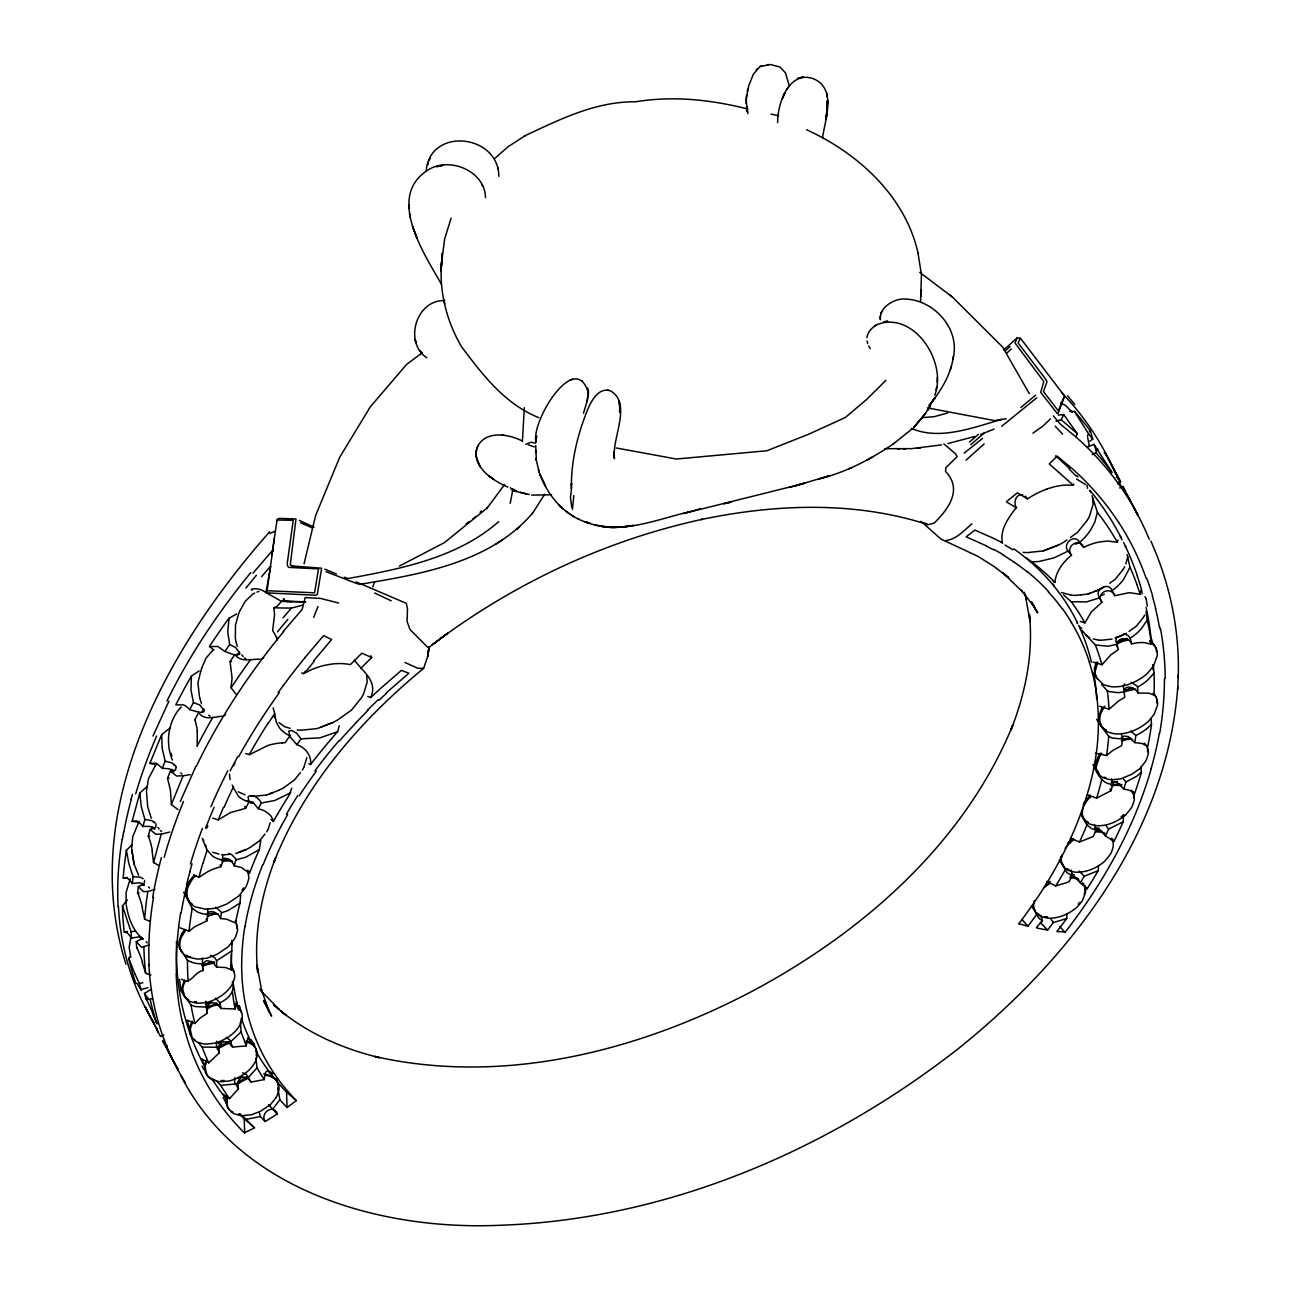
<?xml version="1.0" encoding="UTF-8"?>
<svg xmlns="http://www.w3.org/2000/svg" width="1290" height="1290" viewBox="0 0 1290 1290"><rect width="100%" height="100%" fill="white"/><g stroke="black" fill="none" stroke-linecap="round" stroke-linejoin="round"><path stroke-width="1.5" d="M126.081 903.984L126.114 892.374L130.242 878.829M181.632 979.094C190.469 986.044 194.322 971.644 202.869 970.644L202.385 958.083M202.869 970.644L202.385 964.227L206.368 960.615L212.157 961.695L216.623 967.049L225.524 967.548L231.152 969.693L231.152 965.646A457.321 287.896 -27.5 0 1 231.781 950.907L232.023 943.619M538.398 469.834L539.204 472.172L536.334 460.288L535.753 445.501M614.346 453.967L613.879 452.5L614.443 458.708L613.701 451.935M747.168 110.924L746.168 99.04L748.764 85.704L753.344 74.272L760.084 66.532L770.452 64.516L780.063 67.096L785.513 72.917L788.964 84.737M1178.189 677.685C1179.899 630.794 1169.982 583.806 1150.857 541.042M934.75 395.224C947.682 362.071 913.804 310.326 876.99 324.612C872.121 327.45 867.589 331.82 866.896 337.722M1111.545 778.886L1112.98 784.256L1111.029 790.689L1096.581 798.171L1087.97 794.914M1141.198 766.534L1141.134 772.452L1136.796 776.145L1125.928 782.046L1123.816 788.964L1129.895 790.415L1134.313 793.64L1133.491 791.979M170.264 727.866L161.685 734.607L162.153 748.281L165.185 761.181L162.314 768.195L169.49 768.872L173.118 770.549M146.48 791.512L147.689 806.75L151.301 818.231M614.443 457.273C612.024 437.745 632.084 403.673 610.654 390.935C597.367 386.403 589.804 403.851 586.047 413.606C577.194 436.633 571.357 461.046 571.406 485.814L571.534 483.266L571.228 488.281M1123.509 691.069C1125.993 683.958 1135.797 687.522 1138.038 693.036L1149.051 693.198L1154.018 695.084L1154.195 688.973A607.735 383.662 -27.3 0 0 1154.034 673.025M937.169 382.05L937.314 377.422M231.152 969.693L231.442 964.549L231.765 969.967M1089.453 516.29L1093.098 504.406L1092.565 497.811M1147.374 606.219L1146.052 598.657M1123.397 816.215L1123.219 821.714L1108.626 829.115L1105.498 836.001L1114.076 841.322A561.295 354.186 -27.4 0 0 1123.139 821.714M1121.3 733.462L1122.623 739.041L1121.687 745.604L1112.657 750.49L1106.546 755.489L1095.387 753.167M180.826 1075.57C239.247 1189.912 377.97 1230.305 498.166 1225.339C665.318 1220.098 826.519 1151.341 957.422 1049.351L958.002 1048.899C1069.394 959.615 1167.079 834.033 1177.77 686.973M1177.673 689.392L1178.286 675.234M510.405 487.733L512.614 490.7L510.211 503.406M524.321 407.688L522.385 441.567M920.528 301.957L921.463 274.77L917.964 252.808M1098.532 865.477L1098.258 870.669L1084.277 876.232L1080.311 882.812L1087.164 888.81L1084.568 885.601M1080.343 621.409L1084.89 622.893L1091.405 611.847L1101.902 602.349C1095.017 593.19 1110.69 585.321 1114.737 595.69L1129.218 592.658L1140.199 594.271L1140.425 591.159M1123.3 686.119L1124.767 697.326L1118.817 700.776L1109.013 709.242L1099.709 706.211M197.241 746.023L197.225 731.172M441.341 266.159L442.051 257.694C438.245 288.283 445.985 320.291 461.481 346.591C482.557 374.793 504.938 404.205 538.833 417.637M1151.277 768.534A581.645 367.037 -27.3 0 1 1147.358 781.369A561.747 353.75 -27.5 0 1 1065.411 931.912L1056.897 931.541L1066.733 918.544L1067.007 914.255M920.883 296.539L921.108 293.491M441.728 261.612L444.631 238.972L451.081 218.187M207.19 913.497C211.512 908.789 218.913 913.53 220.59 918.561L226.476 919.109L235.506 922.979A460.804 290.073 -27.5 0 1 239.843 903.806L240.714 895.131M131.709 848.207L132.693 836.775L138.175 823.617M921.415 289.831L920.915 296.055M583.467 413.187L587.111 401.222L588.337 390.838L588.434 393.24C575.824 348.461 531.061 420.734 535.947 441.97L536.592 436.036L535.898 442.438M191.404 676.105L190.952 689.763L193.435 702.615L189.614 709.645A36.991 19.269 -88.4 0 0 183.502 704.872L175.795 704.856A682.313 429.489 -27.5 0 1 191.42 676.105L199.144 670.897M572.47 509.437L573.792 495.618M588.208 395.966L588.45 393.418M953.471 356.185L953.02 358.894C961.002 328.047 932.041 297.345 901.258 299.07C891.406 300.457 879.07 308.342 880.393 319.743L880.183 316.437M190.227 1031.613L187.115 1020.084L194.822 1023.518L200.401 1017.842L207.335 1013.214L206.787 1006.619L210.657 1002.604L216.462 1003.265L220.961 1008.474L235.103 1008.974L236.199 1001.975L238.553 1010.006M180.068 927.832L189.033 931.203L189.759 924.946A607.654 382.404 -27.8 0 1 192.21 908.37L184.196 893.132M131.806 844.934L126.388 850.368L128.903 863.8L133.112 876.636L132.338 883.344L139.642 882.812L144.206 885.392M144.673 880.344L143.98 884.263L138.336 886.585L137.546 893.454L139.175 892.906M746.571 94.896L746.168 103.684M178.584 926.752L180.6 912.917M1147.487 746.426L1142.311 743.572L1134.813 742.605L1135.845 735.494L1130.685 730.946M271.771 555.555L277.076 520.015L279.285 518.37L295.99 518.951L290.315 564.391L291.556 565.923L321.645 568.213L317.324 594.319L315.615 595.254L266.82 592.868L274.351 538.462M1106.546 755.489L1107.143 751.312A457.74 288.138 -27.5 0 0 1108.674 736.348L1099.467 723.9M126.388 850.368L125.356 857.366A614.008 386.532 -27.5 0 0 123.195 877.974L127.097 877.523M154.945 889.358L147.834 891.535L146.802 898.55A613.879 386.436 -27.5 0 0 144.641 919.141L149.898 921.318M226.218 1037.289L229.588 1039.933L232.587 1047.045L246.261 1045.916L247.89 1037.66L251.663 1043.932M146.56 790.577L148.463 778.805L154.961 766.292M179.536 979.158L180.923 990.43L190.904 1004.958L195.161 1006.555L206.207 1007.087L207.335 1013.214M221.122 859.753C225.814 855.609 232.458 861.059 234.232 865.8L241.681 867.573L249.486 873.346L252.582 865.348A477.929 300.812 -27.5 0 1 259.355 849.513L260.774 840.532M222.477 854.915L223.218 860.14L220.912 866.735A34.524 21.14 -23.6 0 0 207.448 871.846L199.047 877.345L193.468 875.104M302.731 601.898L281.51 601.366L265.885 592.529L270.69 566.439M953.262 357.491C950.633 375.6 940.329 391.531 929.171 405.56L935.234 397.594L929.235 405.479M242.681 1072.764L246.422 1074.522L251.163 1082.052L264.321 1079.585C264.789 1068.878 267.998 1068.152 273.932 1078.488M244.89 926.478L244.794 927.01A443.583 279.204 -27.5 0 0 241.73 962.275L241.665 963.162A445.953 280.752 -27.5 0 0 243.278 990.962A468.802 295.152 -27.5 0 0 296.361 1100.596M1092.066 495.699L1097.387 512.259L1094.839 521.982L1090.921 529.529A51.519 33.717 -29.2 0 1 1079.52 542.574L1083.681 547.331L1086.47 546.025A42.231 25.51 -29.6 0 1 1100.515 541.8L1107.933 541.042L1117.382 542.268L1117.85 540.188M571.663 486.62L570.454 497.875L571.841 507.631M122.34 839.419L123.647 831.873M152.655 897.646L153.962 890.1A675.025 424.41 -27.6 0 1 161.427 857.657M130.629 938.749L129.145 947.36L130.806 957.325M234.861 1077.634L234.538 1081.987L238.424 1088.808L229.523 1098.645L223.251 1094.226L226.443 1099.064A33.04 3.838 42.8 0 0 226.975 1099.757A549.669 346.172 -27.6 0 1 212.463 1079.682M1053.188 581.596L1054.898 582.403C1055.897 571.293 1063.218 562.021 1071.522 555.135C1064.653 546.621 1079.166 536.834 1083.681 547.331M220.59 918.561L221.364 912.159L215.607 907.193M207.497 909.031L208.093 914.481L206.932 920.85L194.855 926.671L189.033 931.203M936.056 390.08L936.621 387.065M216.688 1041.143L216.333 1045.287L219.316 1052.833L208.706 1062.847L201.708 1058.816L204.997 1066.733M205.771 1001.201L206.207 1007.087M498.811 176.391C498.907 134.225 429.425 126.21 426.135 171.409M587.111 401.222L588.079 396.481M277.673 813.99A482.154 303.521 -27.5 0 1 289.283 794.962L291.75 788.109M822.488 138.03C825.036 119.583 836.726 89.607 814.377 79.141C789.738 69.047 777.338 102.781 777.66 122.598M367.86 696.487L370.778 697.535C378.131 681.056 362.555 671.348 354.331 660.093M306.843 757.665L303.972 767.099M485.508 197.692C485.201 170.796 448.549 155.574 426.909 170.732C385.678 198.08 425.942 256.21 441.422 284.348M304.053 563.778L315.631 515.5L339.722 457.24L370.311 406.818L406.689 364.328L422.217 352.799M747.926 88.607L747.232 91.397M138.691 822.101L132.112 821.359L139.82 792.947L146.447 787.11M158.38 865.235L153.542 862.526L161.25 834.13L169.845 832.05M200.66 671.671L197.918 682.716L199.273 695.052M1127.799 556.796L1125.783 563.811M331.562 738.622L337.625 731.704L339.254 725.77M427.877 164.636L428.232 163.298M139.82 792.947L141.255 806.556L144.851 819.456L142.964 826.374L150.253 826.455L154.752 829.148L152.413 826.89M156.122 824.036L155.526 827.68L150.091 829.406L148.173 836.468L149.785 836.081M238.279 614.83L235.506 625.118L235.344 637.663M429.248 646.741L427.683 656.497L423.62 668.365C360.071 720.578 304.327 785.207 273.819 862.381L275.641 857.802C261.435 894.115 253.485 933.573 257.758 972.579L257.065 965.291L261.838 991.526L261.322 989.511L269.497 1012.295L264.144 1001.459L271.626 1016.133L263.547 1000.443M131.048 799.445L132.499 794.237M270.19 822.794L268.127 829.228M189.727 871.863L192.049 863.8M200.837 671.139L201.643 668.397M1046.851 489.023L1053.591 486.975A50.374 30.605 -29.4 0 1 1066.427 485.04L1073.361 485.25L1073.715 484.072M1127.154 554.635L1129.943 567.245L1123.413 579.71A41.215 27.009 -30 0 1 1112.206 590.594L1114.737 595.69M202.901 863.558L207.142 850.078L202.998 840.483M521.692 440.712C508.325 433.908 484.879 430.247 477.381 447.146C470.915 466.512 492.796 480.654 507.857 487.088M950.262 369.843L951.343 366.408M363.587 693.907L367.215 682.007L366.666 675.428M234.232 865.8L236.038 859.205L231.797 854.706L228.781 853.432M283.671 598.657L282.833 600.979L283.865 601.43M372.826 586.885L374.761 581.564M1076.07 436.81L1077.263 433.634L1063.734 414.59L1058.252 415.09M201.708 668.091L206.013 658.142L212.157 651.031M476.719 448.92L478.155 445.405M281.51 601.366L277.124 606.219L273.867 607.848L274.577 614.395L272.642 630.504L277.334 638.776M154.494 764.438L149.914 763.357L161.685 734.607M178.02 809.636L171.36 804.541L183.115 775.79L190.227 774.645M276.834 640.356L277.898 637.647M238.521 614.153L239.585 611.46M313.647 617.362L318.001 606.558M171.36 804.541L170.441 790.27L167.523 778.289L170.425 771.146L175.617 769.985L176.149 766.712M212.656 818.166L218.236 819.86L223.428 807.411M1080.939 814.425L1086.938 824.955L1083.261 833.679L1079.488 842.031L1070.619 838.081M180.245 801.638L195.822 766.389M933.025 400.11L925.559 413.413L913.61 427.619L925.559 413.413L914.352 426.845M152.946 736.09L168.942 701.115M429.215 160.653L430.425 157.848M1040.853 915.287L1042.417 920.834L1036.499 927.413M1116.56 637.099L1115.834 641.114L1118.462 649.434L1110.755 654.917L1101.95 664.769L1093.098 662.076M1079.488 842.031L1093.243 836.452L1096.145 830.034L1094.597 824.81M1063.734 414.59L1061.202 419.75L1055.881 421.282M1111.093 473.753L1111.851 472.221L1094.033 444.308L1087.728 446.921M1071.119 870.057L1072.458 875.846L1068.749 882.005L1055.72 885.94L1046.706 881.376M544.622 494.312L533.383 512.017M277.64 813.99L273.432 821.44C271.803 814.361 264.982 810.265 258.355 808.749L261.306 803.009C259.451 798.623 252.405 792.995 248.035 796.833L248.954 801.848L245.616 808.346L230.442 812.571L218.236 819.86M194.822 719.723L198.676 712.596L203.498 712.015L204.32 710.709L199.805 704.953L193.435 702.615M202.014 712.419L203.868 708.984M1097.758 662.173L1095.404 670.574A25.816 14.754 22.2 0 0 1096.613 677.766L1103.289 684.506A25.816 5.225 4.6 0 0 1111.658 686.764C1124.703 687.667 1137.183 681.991 1147.084 673.799A25.816 2.096 -49 0 0 1153.647 665.656L1157.34 655.417A25.816 10.336 -70.6 0 0 1155.985 647.935L1152.502 643.323L1149.455 641.485M1020.358 338.141L1018.116 342.947L1044.61 377.776A4.628 0.887 53.3 0 1 1046.883 382.146L1043.417 391.515L1058.332 410.833L1064.444 395.837L1020.632 338.448L1017.23 337.819L1015.02 343.011L1043.82 381.534L1040.675 392.289L1057.091 413.316L1058.058 413.59L1064.024 397.804M239.811 610.928L245.165 601.366L252.389 594.464M277.898 1088.341L279.865 1099.741L272.674 1109.174L277.302 1113.963L265.224 1121.526L260.403 1116.543L259.435 1113.076M233.603 765.76L234.974 763.277M184.599 980.029L184.47 980.271A20.64 3.725 -63 0 0 182.019 987.946A20.64 7.659 -73.5 0 0 183.406 994.719L183.519 994.913A20.656 11.916 -81.6 0 0 188.614 999.637M185.808 980.706L184.809 982.496A21.559 16.189 27.2 0 0 182.841 989.527L184.615 996.928A21.559 8.127 14.9 0 0 189.453 1001.217A21.511 4.289 4.8 0 0 196.467 1003.104L198.547 1003.233A21.559 1.403 -7.4 0 0 207.4 1002.33C217.623 999.186 227.411 993.203 232.651 983.625A21.575 4.676 -61 0 0 234.748 976.836A21.511 8.546 -70.9 0 0 233.603 970.564L232.845 969.193A21.559 12.755 -78.2 0 0 230.7 966.678M275.899 1097.79L276.899 1096A21.559 4.676 -61 0 0 279.011 1089.212A21.511 8.546 -70.8 0 0 277.866 1082.939L277.092 1081.568A21.559 12.755 -78.2 0 0 272.4 1077.521A21.511 16.544 -82.5 0 0 265.256 1075.392M1087.486 519.886L1089.244 516.774M1123.3 569.164L1124.687 566.697M1146.02 611.557L1147.245 620.055L1141.215 628.891A36.104 23.623 -30.7 0 1 1130.201 638.195L1131.636 643.904A34.524 20.301 -29.3 0 1 1144.214 642.614L1151.599 644.258L1151.309 640.743M1101.854 708.226L1101.708 708.484A23.172 4.338 -62.7 0 0 1098.967 717.014A23.188 8.724 -73 0 0 1100.531 724.561L1100.644 724.77A23.188 13.448 -81 0 0 1106.32 730.027M206.658 828.099L207.851 825.955M266.691 831.84L267.885 829.696M302.36 770.033L303.747 767.566M361.603 697.503L363.345 694.391M1143.44 617.313L1144.633 615.169M276.899 520.902L278.043 518.886M268.53 722.932L274.657 713.563L273.174 707.904M255.855 1058.09L257.033 1067.878L248.244 1077.521M212.753 649.16L209.577 646.564L217.849 646.467L224.879 651.466L229.652 644.516L227.701 631.761L229.104 618.232L236.618 613.943M236.457 694.697L231.023 687.731L232.071 678.234L230.072 661.528L234.893 654.53L239.263 654.53L239.924 653.417L235.57 647.467L229.652 644.532M236.812 655.53L239.424 651.74M138.433 823.117L139.223 821.972M786.497 89.784L789.867 84.995M1050.399 418.879L1043.03 426.022L1032.935 433.101M282.22 742.814L285.009 742.75L289.911 735.864L288.75 731.091L291.605 730.366L296.652 733.22L300.989 738.831L296.829 744.685C305.214 747.329 311.696 755.472 310.584 764.519L308.826 763.728M179.681 708.549C167.861 722.577 165.346 743.234 172.392 760.084M359.039 584.467C419.798 574.421 489.281 563.037 531.883 513.936M278.092 692.633L283.203 685.603M504.6 484.54L487.604 507.438M137.385 983.899L135.579 982.754A594.013 373.939 -27.5 0 1 128.742 958.373L130.419 956.1M185.857 930.009L182.084 936.024A24.188 18.189 26.4 0 0 179.891 943.861A24.123 13.835 21.9 0 0 181.019 950.569L181.874 952.085A24.188 9.24 14.3 0 0 187.227 956.874L197.386 959.115A24.188 1.79 -7.6 0 0 207.222 958.115L217.091 954.294L228.104 946.876A24.139 2.064 -48.8 0 0 234.216 939.297L235.344 937.282A24.188 5.434 -60.6 0 0 237.683 929.719L235.554 921.221M1066.733 918.544L1053.382 922.511L1047.641 930.074L1036.918 928.09M361.216 698.051L351.444 710.129L337.851 719.836M301.65 672.977L303.521 673.622L305.52 671.058M240.359 1022.099L241.085 1031.919L230.523 1041.836M531.738 514.13L533.351 512.098M1087.196 520.354L1077.343 532.528L1070.474 537.43M1125.767 494.038L1122.929 486.459L1119.639 487.975M1123.026 569.632L1115.157 579.323L1109.658 583.257M1143.15 617.781L1136.313 626.198L1129.04 631.407M1100.983 752.973L1098.048 756.746A20.64 3.709 -63.1 0 0 1095.613 764.389M1084.213 802.606L1090.211 795.108M300.457 772.549L294.201 780.192L283.397 787.916M265.014 834.05L259.725 840.548M1067.523 843.612L1069.184 841.596A20.64 1.048 -36 0 0 1073.393 838.629M313.696 660.819L331.594 639.55L323.613 635.599L304.811 657.739M252.953 573.212L271.851 551.185L273.303 550.959M283.268 631.439L302.15 609.396L305.166 597.593L320.404 598.399L338.609 602.994M1120.994 738.219L1123.993 736.09L1128.218 736.558L1134.813 742.605M127.533 931.461L124.243 932.138A585.402 368.521 -27.5 0 1 122.453 905.886L127.371 899.952M261.612 576.646L269.933 566.923M283.058 617.846L291.379 608.106L303.118 605.026M1123.864 684.958L1124.687 683.99M339.592 740.831L341.205 738.96A448.565 282.833 -27.4 0 1 355.717 723.126M232.281 982.142C235.425 991.962 228.201 998.944 219.897 1002.782L220.961 1008.474M269.723 531.69C168.845 645.79 76.481 807.943 125.985 964.307M756.182 69.983L757.585 68.467M155.187 766.018L156.267 764.825M487.443 507.518L486.701 508.292M885.94 380.292L866.928 399.191L845.321 417.509L808.443 434.311L766.905 450.758L676.299 459.014L616.41 448.001M355.605 723.077L367.94 710.387M498.746 521.579C457.515 557.99 399.787 569.164 347.22 578.662M360.652 668.494L371.714 657.497L370.778 655.755M303.521 673.622L310.987 669.881A50.374 31.589 -24.7 0 1 324.467 665.382L331.337 664.108A52.809 33.33 -24.9 0 1 347.849 664.173L350.445 664.576L361.861 653.192L371.714 657.497M1022.76 494.812C1016.133 493.425 1013.005 502.6 1016.31 507.405C1009.377 516.887 999.347 529.335 1002.507 542.961L1001.798 542.574A454.886 286.396 -27.5 0 0 993.429 538.269L974.821 530.077L966.178 536.85L986.802 546.057M231.797 950.907L216.623 960.727L216.623 967.049M1043.481 888.036L1049.915 883.408M370.778 697.535L371.584 696.777A453.435 285.542 -27.5 0 1 380.905 688.15L401.4 670.381L408.882 673.203L386.145 693.02M1146.729 728.753L1151.422 724.319L1151.212 719.159M1005.345 350.799L1010.086 346.494M1006.668 353.186L1011.408 348.881M495.021 158.219L508.212 146.641L525.272 135.595L524.45 135.966C559.715 119.502 595.641 101.362 635.567 101.797C673.235 95.573 711.177 99.717 747.958 109.053M966.065 460.159L984.173 443.857M1003.717 349.945L1017.23 337.819M971.951 523.821C964.146 530.238 956.89 539.043 946.328 540.478M179.971 708.258L181.326 707.065M1006.539 501.616L1017.391 492.812L1027.517 498.907L1030.178 497.166A52.809 32.315 -29.5 0 1 1046.867 489.12M516.693 529.448L517.806 528.497M970.725 444.679L984.302 432.956M518.644 527.755L519.644 526.884M238.586 1078.617L241.746 1076.747L237.618 1081.907L238.424 1088.808M969.387 442.099L978.449 434.311M1001.604 426.313L1036.789 397.788M1020.842 407.495L1035.548 395.24M472.801 519.015L475.897 516.419M486.846 508.228L444.308 542.703L399.416 566.052M150.237 989.882L144.48 993.477L146.189 999.573L147.753 998.718M240.037 903.032L228.378 910.369L221.638 912.804M964.162 453.161L982.593 438.39M818.457 479.074C845.45 472.543 870.299 459.579 893.148 444.05L911.788 429.199M893.148 444.05L894.341 443.099M1087.406 435.407L1088.824 434.311L1074.409 411.397L1069.7 411.462M1089.744 441.228L1092.743 439.116L1090.405 431.037A669.333 421.362 -27.5 0 0 1074.457 411.381M934.799 398.658L933.815 398.384L935.121 398.4M218.075 1043.739L223.089 1041.288L218.639 1046.077L219.316 1052.833M224.057 715.756L225.669 714.579M212.495 650.74L214.124 649.563M1092.195 454.66L1096.5 452.113L1094.033 444.308M259.371 840.87L250.196 847.417M270.4 1104.611L260.516 1111.271L251.647 1114.705A21.559 1.403 -7.4 0 1 242.81 1115.608L240.714 1115.479A21.511 4.273 4.8 0 1 233.7 1113.592A21.559 8.127 14.9 0 1 228.878 1109.303L228.104 1107.933A21.511 12.255 22.5 0 1 227.088 1101.918A21.559 16.189 27.2 0 1 227.572 1098.193M1063.734 542.235L1066.927 539.962M1139.731 768.695L1132.023 774.177L1120.962 778.805A21.511 1.403 -7.4 0 1 1112.141 779.692L1110.045 779.563A21.559 4.305 4.8 0 1 1103.014 777.677A21.511 8.095 14.9 0 1 1098.193 773.387L1097.435 772.017A21.559 12.303 22.5 0 1 1096.419 766.002L1099.386 757.166A21.559 19.205 26.3 0 1 1101.773 753.537M1125.767 814.812C1117.511 821.73 1106.981 826.406 1096.065 825.664A21.559 4.289 4.8 0 1 1089.05 823.794A21.511 8.095 14.9 0 1 1084.245 819.489L1083.455 818.134A21.559 12.303 22.6 0 1 1082.439 812.103A21.511 16.141 27.2 0 1 1084.422 805.057L1085.422 803.267A21.575 19.221 26.4 0 1 1091.034 796.704M279.882 1099.725A480.702 302.602 -27.5 0 0 287.089 1107.497L296.248 1100.676L286.541 1092.082A473.849 298.296 -27.5 0 1 277.028 1081.52M259.322 849.513L245.842 857.173L236.296 859.833M142.045 938.685L136.272 941.652L136.724 948.182M465.996 523.869L469.496 521.499M1089.26 431.811L1090.405 431.037M164.394 1040.304L162.814 1041.143L166.652 1048.012A582.113 366.457 -27.5 0 0 178.423 1070.087L165.765 1046.658L167.265 1045.658M1117.495 483.718L1120.623 481.847L1116.721 474.623A682.507 429.635 -27.5 0 0 1104.837 452.613L1104.176 452.58M876.99 324.612L874.878 326.015M1116.205 477.461L1117.704 476.462L1104.837 452.613M495.86 544.025L502.487 539.865M261.741 658.771L263.611 657.642M252.792 594.174L254.678 593.045M290.718 792.721L274.899 800.461L261.306 803.009M867.17 459.933L873.169 456.547M242.681 1115.947L254.533 1127.879L244.326 1132.83A561.086 353.299 -27.5 0 1 182.954 1022.648M1059.38 544.606L1063.186 542.558M206.787 1007.264L207.077 1007.103A20.64 1.145 -20.7 0 0 216.962 1003.281M206.61 1009.231L208.786 1008.054A21.511 20.93 -56.4 0 1 217.784 1004.862A21.559 19.479 -80.6 0 1 219.929 1004.168M1075.457 544.219L1078.456 542.59M1100.773 588.982L1103.789 587.369M1101.66 595.529L1104.272 594.126M1123.784 634.615L1126.38 633.213M333.481 722.207L337.287 720.175M279.817 789.851L282.833 788.238M247.019 849.143L249.631 847.756M1071.522 555.135L1068.055 551.136L1053.93 557.893L1039.031 561.505L1031.758 561.86L1026.034 557.715M760.084 66.532L761.713 65.709M1096.387 449.952L1097.984 449.162M277.076 520.015L293.217 520.322L287.299 563.085A4.628 3.015 -73.5 0 0 289.557 567.455L318.501 568.89L314.567 592.819L266.627 590.691M144.48 993.477L148.818 999.476L152.494 998.492M210.657 1002.604L211.463 1002.249L206.287 1004.297M337.625 731.704L319.952 737.864L300.989 738.831M848.61 468.996L851.529 467.754M994.074 429.086L980.755 434.407M1111.158 782.643L1113.27 781.756L1117.382 782.578L1123.816 788.964M269.933 533.415L274.867 531.383M136.272 941.652L141.561 947.328L148.85 945.022M163.798 1034.999L160.508 1036.531L145.222 1006.829A582.016 366.376 -27.5 0 0 156.993 1028.904L157.541 1030.662M1101.902 602.349L1099.693 597.867L1086.357 601.914L1071.281 601.737L1063.524 594.867M317.34 728.495L332.901 722.513L321.065 727.109M266.901 794.898L273.093 792.479M235.764 853.545L241.133 851.432M269.868 793.785L279.253 790.141M238.344 852.593L246.455 849.433L241.182 851.464M1094.081 591.642L1100.177 589.288L1087.954 594.013L1090.824 592.916M1117.93 636.954L1123.171 634.922L1115.092 638.066M525.788 444.244L531.254 442.18L535.221 443.196M1001.943 419.395C973.579 427.248 940.104 440.841 911.369 428.409M260.403 1116.543L246.277 1119.301M124.243 932.138L127.323 932.767M947.618 413.026L934.154 416.686L922.398 417.637M246.6 801.042L252.711 801.961L258.355 808.749M572.615 379.228L569.616 380.228M123.195 877.974L127.549 878.232M256.936 592.094L259 591.417M147.834 891.535L143.351 891.551L138.336 886.585M820.843 478.413L829.809 475.655L793.753 486.249L804.992 483.041L798.252 485.008M132.112 821.359L136.563 820.94A36.862 13.9 81.1 0 1 142.932 826.664M974.369 436.568L947.94 443.55M1117.188 644.307L1107.997 646.226L1095.323 644.968L1082.149 630.681M423.62 668.365L417.815 668.252L405.044 662.528M800.397 484.379L683.103 513.613M161.25 834.13L155.719 834.308L150.091 829.406M235.296 1083.955L220.735 1085.374L216.704 1081.246M684.522 513.243L700.099 508.889M690.424 511.582C656.642 519.177 620.071 535.85 585.725 521.966L589.949 523.385C564.778 516.774 546.509 494.909 538.72 470.785M789.254 487.475L795.801 485.685M149.914 763.357L156.364 763.245L162.314 768.195M241.085 1077.198L246.68 1077.118L251.163 1082.052M1135.136 689.134L1130.33 690.36A24.188 23.494 -55 0 0 1125.138 691.585M183.115 775.79L176.617 776.032L170.425 771.146M206.884 916.287L210.351 915.465A24.188 21.817 -79.3 0 1 218.413 914.078M222.751 716.224C214.592 716.627 204.449 721.142 198.676 712.596M122.453 905.886L131.048 931.702L134.644 931.203M217.107 1047.254L202.159 1047.093L198.241 1042.594M941.716 444.873L911.45 448.646L884.569 448.678M222.348 1041.707L228.072 1041.965L232.587 1047.045M142.851 982.722L139.288 983.544L140.933 989.446L147.947 987.737M629.133 526.11L633.503 525.401L624.505 526.755L631.068 525.82M994.961 420.508L1006.2 418.782M167.523 778.289L169.087 778.047M1124.541 691.875L1118.14 692.666L1109.465 691.617L1107.304 690.827L1101.676 684.474M551.475 494.747L531.625 495.118M316.953 728.608L301.425 730.204M266.514 795.011L254.194 796.285M622.054 527.029L626.408 526.514L612.573 527.594L594.98 525.062M133.112 876.636L140.287 877.232L143.174 878.748M1042.804 550.991L1027.42 552.572M1080.875 594.835L1087.438 594.126M1112.077 639.114L1101.547 640.211M209.448 913.739L215.156 913.159M1129.427 688.634L1133.233 688.247M1122.961 738.912L1130.459 738.154M1110.69 784.836L1118.962 784.078A20.656 3.322 6.7 0 1 1122.01 784.723M221.799 860.22L230.249 859.398M214.511 961.921L209.383 962.437A20.64 1.145 -20.7 0 1 202.03 965.323M1080.956 594.851L1075.263 595.383M224.686 854.754L229.717 854.286M1095.452 830.744L1097.919 830.55A20.656 3.322 6.7 0 1 1102.353 831.55M917.174 448.243L920.544 447.953M1117.269 781.401L1112.431 781.788L1113.27 781.756M767.26 64.629L768.566 64.532M620.022 527.223L604.333 527.029M260.145 659.142C251.55 658.932 241.117 662.947 234.893 654.53M616.217 527.449L608.977 527.417M444.873 300.586C416.219 299.393 403.464 342.156 426.764 357.798M1122.623 739.041L1112.319 738.025L1108.69 736.348M618.168 527.384L602.075 526.691M144.851 819.44L151.833 820.634L155.203 823.085M897.808 449.033L899.92 448.985M903.468 448.92L905.693 448.888M273.867 607.848L291.379 608.106M1099.161 828.148L1094.565 828.051L1100.144 829.857L1105.498 836.001M305.649 601.785L285.703 601.237A2.58 1.677 -73.6 0 1 284.929 600.914M286.283 601.495L291.863 601.672M301.28 602.011L305.279 602.172M230.072 661.528L231.523 661.577M512.614 490.7L529.222 494.538M189.63 709.645L199.482 712.37M1023.115 552.362L1026.759 552.588M1071.716 595.206L1074.586 595.399M1098.387 640.066L1100.886 640.227M297.232 729.963L300.86 730.204M1120.607 785.594L1118.511 785.465A21.511 19.431 -80.6 0 0 1111.222 786.11M250.405 803.041L252.888 803.202M1069.813 877.893L1071.893 878.022A21.559 16.576 -82.5 0 1 1079.053 880.151M232.522 861.22L230.039 861.059A25.816 23.301 -80 0 0 222.186 861.591M250.76 796.091L253.63 796.269M221.638 854.593L224.121 854.754M165.201 761.181L171.909 762.922L176.085 766.599M1112.98 784.256C1101.789 784.578 1096.968 773.016 1093.13 764.502L1095.887 769.969A28.719 17.576 -30.6 0 0 1098.693 772.162M504.325 435.423L501.649 435.101M1071.345 874.314L1074.199 874.701M224.879 651.466L234.393 654.981M607.558 390.128L608.622 390.322M1123.703 633.745L1127.992 635.406L1130.217 638.211M927.429 407.882L993.961 420.492M526.949 494.215L520.467 492.296M356.121 581.887L406.35 603.349L407.495 608.896L407.076 621.457L409.946 629.439L427.538 647.145L429.006 647.403L447.678 633.164L432.118 644.887C511.808 584.306 604.542 540.526 702.453 519.257L701.051 519.564C775.596 503.938 854.899 500.891 928.09 524.675L934.057 523.208C948.666 508.889 962.856 489.49 945.538 471.414L945.812 467.802L957.115 456.644L955.745 454.016L943.893 443.921M771.017 114.068L778.596 115.81M1131.137 682.281L1137.441 686.345L1138.038 693.036M1096.145 830.034L1091.711 828.696L1086.938 824.955M1071.168 595.158L1061.444 592.497M1093.323 638.921L1097.855 640.001M1033.048 907.225L1036.596 914.578A482.573 303.747 -27.5 0 1 1027.92 926.204L1019.019 923.833M218.961 854.044L212.689 852.239M245.761 753.57L249.534 754.618L267.804 745.491A42.231 26.429 -24.4 0 1 282.204 742.879M528.174 444.776L534.382 446.921M142.158 962.098L145.689 973.305L150.882 974.901M290.04 728.334L284.429 726.576L279.043 722.594M244.971 794.769L238.118 791.754M1076.57 479.025L1085.309 484.427M1012.876 549.83L1004.942 544.993M588.159 522.837L585.063 521.773L587.853 522.74M210.641 955.374L214.737 957.712L216.623 960.727M312.503 528.013L300.635 522.789M153.736 822.004L154.639 822.343M1072.458 875.846L1066.991 872.701L1059.558 859.608M336.432 573.953L324.757 569.164M344.253 577.146L347.849 578.581M173.698 764.438L175.15 765.583M357.636 583.886L326.08 571.68M290.556 565.197L294.217 566.794M191.952 962.372L187.389 960.212L178.988 947.15M374.632 593.013L391.225 600.818M299.361 520.386L313.97 527.175M577.839 518.677L578.775 519.128M1060.541 402.915L1065.508 405.399L1072.393 412.397M924.801 523.047L928.09 524.675M511.953 488.523L516.597 490.877M581.564 380.647L582.58 381.211M806.524 129.726C857.608 152.93 905.37 195.999 918.029 253.13M271.045 819.44L273.432 821.44M142.255 938.024L140.755 937.137M1042.417 920.834L1039.127 918.496L1036.596 914.578M1006.829 502.1L1016.665 507.97M571.76 515.339L574.324 516.838M1003.072 554.99L1013.956 561.988M1072.974 874.943L1080.311 882.812M1040.224 922.382L1047.641 930.074M268.61 1104.788L272.674 1109.174M265.885 592.529C261.822 589.369 256.242 587.821 251.211 589.337L252.098 590.272M269.658 1071.522L273.077 1073.715M215.494 998.138L219.897 1002.782M290.057 736.767L296.829 744.685M244.584 657.932L246.164 659.029M570.035 514.242L565.939 511.324M208.674 715.208L210.141 716.289M919.738 272.335L952.568 297.168L1002.685 347.139L1029.323 393.692M1079.166 871.056L1084.277 876.232M1085.632 634.906L1089.163 637.566M141.755 883.15L144.109 885.214M180.681 772.984L182.051 774.048M1031.758 561.86L1037.015 566.004A461.449 290.476 -27.5 0 1 1054.898 582.403M1027.904 572.421L1026.501 571.293A448.759 282.655 -27.6 0 0 1013.908 562.021M950.682 295.491L949.617 294.636L952.343 296.99M1061.202 419.75L1077.263 433.634M160.363 830.534L161.621 831.599M1055.607 455.789L1069.829 468.705M243.81 1118.333L254.533 1127.879M143.109 939.039L138.723 936.911L131.499 938.056L131.048 931.702M192.242 908.354L197.338 911.901A33.798 22.768 -26.3 0 0 208.093 914.465M1001.008 541.558L1002.507 542.961M558.618 504.761L562.811 508.695M180.923 990.43L183.615 992.945M148.479 887.004L149.608 888.084M1073.361 485.25L1049.27 463.949L1057.203 456.112L1073.409 469.689A662.399 417.186 -27.3 0 1 1091.663 487.797L1095.936 492.522A643.259 405.512 -27.5 0 1 1118.736 522.627M1025.357 496.102L1027.517 498.907M921.044 521.337L940.894 539.043L977.756 556.248L993.881 566.391L1008.764 577.743L1003.12 573.002L1022.567 591.836L1021.212 590.256L1033.274 605.591M1123.606 779.096L1125.928 782.046M1153.147 693.327L1156.388 697.632A24.188 9.739 -70.3 0 1 1157.646 704.63L1154.211 714.176A24.204 2.064 -48.8 0 1 1148.068 721.771C1138.844 729.414 1127.202 734.736 1115.044 733.865A24.188 4.999 4.4 0 1 1107.207 731.769A24.139 9.207 14.4 0 1 1101.854 726.996L1100.999 725.48A24.204 13.867 21.9 0 1 1099.87 718.756A24.139 18.141 26.4 0 1 1102.063 710.919L1103.176 708.936A24.188 21.527 25.1 0 1 1104.837 706.178M251.034 1039.643L254.646 1044.723M227.185 1104.949L223.218 1097.516M1076.57 475.478L1078.021 476.994M1106.32 826.1L1108.626 829.115M142.916 938.959C132.644 930.735 128.355 917.593 126.243 905.112M171.667 769.404L174.021 771.92M1055.204 426.184L1062.605 434.101M146.222 941.7L147.237 942.845M1059.751 926.446L1065.008 932.46M1022.357 919.818L1027.969 926.22M241.762 654.949L243.181 656.562M261.612 991.397L279.301 1009.619L273.706 1004.862L286.267 1015.601L280.736 1010.876C309.245 1034.193 343.833 1048.996 379.421 1057.639L374.681 1056.446C503.568 1085.696 639.034 1051.124 753.715 990.43C863.8 931.364 964.549 842.918 1012.747 725.254L1011.005 729.801C1025.421 693.31 1033.58 653.627 1029.388 614.33L1030.049 621.635L1025.389 595.609M1051.124 919.367L1053.382 922.511M1053.333 415.832L1060.138 423.926L1076.424 437.375A674.993 424.781 -27.4 0 1 1146.858 533.689L1149.293 539.333M261.322 991.139L263.112 993.316L259.758 989.107M1088.824 434.295L1092.743 439.116M1067.701 395.837L1074.764 404.528M1097.387 512.259L1102.353 518.919A648.16 409.011 -27.6 0 1 1117.398 542.268M157.928 827.374L159.122 828.986M1131.427 790.399L1133.217 793.124A21.559 8.579 -70.9 0 1 1134.345 799.413A21.511 4.66 -61 0 1 1132.249 806.202L1131.249 807.991A21.575 1.645 -49.1 0 1 1125.735 814.812M1082.729 882.828L1084.519 885.553A21.559 8.579 -70.8 0 1 1085.664 891.825L1082.552 900.42A21.575 1.661 -49.1 0 1 1077.069 907.225C1068.765 914.094 1058.316 918.883 1047.367 918.109A21.559 4.289 4.8 0 1 1040.353 916.223A21.511 8.095 14.8 0 1 1035.515 911.933L1034.757 910.563A21.575 12.303 22.6 0 1 1033.742 904.532A21.511 16.157 27.3 0 1 1034.225 900.823M1071.281 601.737L1072.442 603.333A481.879 303.344 -27.5 0 1 1081.649 617.265L1084.89 622.893M203.804 1069.491L202.03 1066.282M1112.383 838.71L1114.076 841.322M207.142 850.078L212.592 856.108A36.088 24.171 -26.8 0 0 223.218 860.124M1111.029 790.689L1109.997 788.787M1099.693 597.867C1093.356 589.707 1108.271 581.081 1112.238 590.626M1068.055 551.136C1061.799 543.638 1075.199 532.818 1079.633 542.639M1030.904 601.817L1037.821 612.847M1071.377 622.361L1071.474 622.522A469.157 295.442 -27.7 0 0 1062.525 608.767M478.59 463.868L476.542 458.031L480.283 466.787L479.025 464.626M1035.451 609.074L1033.274 605.3L1037.305 612.428L1031.871 602.156M1125.041 545.493L1126.106 547.379M1089.663 490.329L1091.001 492.699M1144.956 596.657L1145.875 598.286M1082.165 630.455L1083.084 632.084M1147.197 747.023L1146.423 745.652A21.511 12.723 -78.2 0 0 1144.278 743.137M1053.14 584.209L1054.188 586.079M1111.399 838.242L1112.174 839.596A21.559 8.579 -70.8 0 1 1113.335 845.869A21.511 4.66 -61 0 1 1111.206 852.674L1110.222 854.464A21.575 1.645 -49.1 0 1 1104.692 861.301C1096.484 868.267 1085.906 872.862 1075.038 872.153A21.559 4.289 4.8 0 1 1068.007 870.266A21.511 8.095 14.9 0 1 1063.202 865.977L1062.412 864.606A21.559 12.303 22.6 0 1 1061.412 858.576A21.511 16.141 27.2 0 1 1061.88 854.867M1034.419 909.918L1034.306 909.724A20.656 7.659 -73.5 0 1 1033.032 905.016M187.824 899.275L187.695 899.049A24.72 9.24 -73.2 0 1 186.034 890.971A24.736 4.531 -62.8 0 1 188.969 881.812M191.097 1035.741L191.001 1035.548A20.64 7.659 -73.5 0 1 189.598 1028.775A20.64 3.709 -63 0 1 192.065 1021.1M274.077 716.224L275.415 718.595M232.184 785.078L233.232 786.948M205.416 844.982L206.319 846.611M868.702 345.978L870.234 348.735M482.073 185.002L482.621 186.002M1117.72 476.462L1120.623 481.847M1122.929 486.459L1138.151 515.807A681.975 429.312 -27.5 0 0 1126.267 493.78M1131.636 643.904C1128.734 635.325 1113.705 637.744 1117.463 647.564M162.814 1041.143L165.765 1046.658M245.616 808.346L244.81 806.427M1121.332 538.059L1120.252 535.963A665.753 419.911 -27.5 0 0 1114.27 525.143A650.805 410.478 -27.5 0 0 1104.288 509.453A631.697 398.433 -27.5 0 0 1090.05 490.49M220.912 866.735L220.122 864.816M206.932 920.85L206.158 918.915M265.224 1121.526C259.435 1113.238 273.722 1103.127 277.302 1113.963M541.59 478.074L545.654 486.33L540.01 474.349L540.462 475.526M152.413 1013.166L157.025 1023.938A594.126 374.003 -27.5 0 1 150.172 999.54M135.063 974.321L128.742 958.373M1116.576 475.446L1118.382 479.687M138.643 875.33L134.095 864.203L131.741 849.32L134.047 864.026M246.261 1045.916L241.085 1031.919M1118.978 481.106L1121.171 486.588M247.583 870.202L248.938 877.684A25.816 5.692 -60.8 0 1 246.438 885.779L245.229 887.939A25.752 2.08 -49 0 1 238.666 896.082L226.879 904.016L216.301 908.112A25.816 1.79 -7.5 0 1 205.755 909.192L194.887 906.789A25.832 9.772 14.6 0 1 189.146 901.662L187.002 896.324L187.002 892.841A25.832 19.398 26.9 0 1 189.356 884.456L190.549 882.312A25.752 22.946 25.8 0 1 195.87 875.539M1136.651 583.951L1140.199 594.271M248.631 870.911L249.486 873.346M199.982 698.89L201.514 703.614M276.189 1078.392L277.028 1081.068M1087.567 436.81L1089.341 446.469M747.91 113.665L746.571 106.506L746.749 108.36M235.877 641.598L237.279 646.322M1101.95 664.769L1099.983 658.142A479.541 301.876 -27.5 0 0 1095.323 644.968M1024.47 592.287L1026.518 599.673M747.087 110.053L746.716 107.989L747.587 112.069M867.057 340.979L867.702 343.575M232.845 786.739L238.408 796.253A41.215 27.429 -27.4 0 0 248.97 801.832M142.174 907.628L144.641 919.141M443.825 299.764L444.776 303.94M587.756 388.064L588.321 390.531M747.394 111.762L746.716 108.747L746.894 109.553M171.28 753.36L171.876 756.053M1147.245 620.055L1149.648 631.907M1153.695 693.585L1154.018 695.084M1159.71 627.021L1160.016 628.81M199.386 695.6L199.853 698.293M152.075 850.803L153.542 862.526M746.926 109.182L747.104 110.376M1107.304 690.827L1107.4 691.521A461.111 290.282 -27.5 0 1 1109.029 709.242M235.409 638.34L235.764 641.017M536.253 459.562L536.14 458.482L536.334 460.288M229.459 774.048L230.039 779.612M1153.405 665.35L1154.066 673.025L1148.697 679.121A33.798 22.075 -31.4 0 1 1137.78 686.973M274.657 713.563L276.318 722.255L279.591 728.044A51.487 33.975 -27.9 0 0 289.96 735.816M148.64 964.356L148.705 965.597M118.325 906.128L118.39 907.37M535.673 450.936L535.737 452.58L535.673 450.387M286.541 1092.082L287.073 1107.497M244.197 1118.704L244.681 1133.168M1098.306 717.659L1098.322 718.175A443.566 279.237 -27.5 0 1 1096.355 753.167L1096.161 754.086A447.678 281.817 -27.5 0 1 1088.567 789.883M1097.516 678.959A24.72 14.303 -81.3 0 1 1096.226 677.008L1096.097 676.782A24.736 9.256 -73.2 0 1 1094.42 668.704A24.72 4.531 -62.9 0 1 1096.371 662.141M1127.089 638.276A24.736 1.258 -20.8 0 1 1116.785 642.291M1117.317 643.952A25.816 25.107 -55.7 0 1 1128.057 640.146M1149.858 640.566A24.72 8.691 17.2 0 1 1154.598 645.29L1154.727 645.516A24.736 13.755 25.6 0 1 1156.533 651.692M1106.078 777.838A20.656 15.803 -87.1 0 1 1104.095 777.128M1099.402 774.355A20.64 11.9 -81.6 0 1 1097.097 771.372M1096.984 771.194A20.64 7.675 -73.4 0 1 1095.581 764.422M1121.413 740.895A21.559 20.995 -56.4 0 1 1123.784 740.492A21.511 19.415 -80.6 0 1 1132.491 739.347M1147.197 747.007A21.559 8.579 -70.8 0 1 1148.342 753.279A21.511 4.66 -61.1 0 1 1146.213 760.1L1145.23 761.874A21.559 1.677 -49.1 0 1 1139.763 768.679M1147.471 748.49A20.656 11.449 25.9 0 1 1147.503 751.715M1129.443 688.634A23.188 1.064 -20.8 0 1 1124.042 690.763M1154.195 693.891A23.172 8.224 16.9 0 1 1155.114 695.197L1155.227 695.391A23.188 12.932 25.1 0 1 1156.372 698.019M1156.711 699.293A23.188 12.932 25.1 0 1 1156.759 702.889M1088.228 822.198A20.64 11.9 -81.6 0 1 1083.116 817.473L1083.02 817.296A20.64 7.675 -73.5 0 1 1081.617 810.523M1083.229 805.057A20.624 3.725 -63 0 1 1084.052 802.864M1132.152 791.076A20.64 11.449 25.8 0 1 1133.539 797.817M1123.767 814.538A20.64 20.156 16 0 1 1121.074 816.86M1069.071 869.718A20.64 15.786 -87 0 1 1067.185 868.686M1064.395 866.944A20.64 11.9 -81.6 0 1 1062.089 863.945L1061.976 863.768A20.64 7.675 -73.5 0 1 1060.573 856.995M1065.072 848.481A21.559 19.205 26.3 0 1 1070.007 843.176A21.511 20.85 6.7 0 1 1073.457 839.887M1095.274 831.808A21.511 19.431 -80.6 0 1 1097.467 831.937L1099.564 832.066A21.559 16.576 -82.5 0 1 1105.03 833.259M1047.512 916.739A20.64 15.786 -87 0 1 1044.755 916.658M1039.53 914.626A20.64 11.9 -81.6 0 1 1036.725 912.901M1050.108 881.441A20.64 1.048 -36 0 1 1045.738 884.585M1070.249 876.507A20.656 3.322 6.7 0 1 1078.214 878.571M1084.793 887.036A20.64 11.449 25.8 0 1 1084.825 890.245M1084.777 891.664A20.64 15.399 31.7 0 1 1084.245 894.389M1079.794 902.355A20.656 18.463 32.8 0 1 1078.15 904.129M243.617 887.891A24.72 22.107 32.2 0 1 241.956 890.261M189.098 881.554A24.72 0.887 -50.3 0 1 194.306 875.023M192.178 904.064A24.736 14.303 -81.3 0 1 187.824 899.275M233.893 972.031A20.64 11.433 25.8 0 0 232.555 968.516L232.442 968.322A20.656 7.208 17.4 0 0 230.458 965.968M214.511 962.92A21.559 19.479 -80.6 0 0 210.206 964.033A21.511 20.93 -56.4 0 0 203.304 966.049M196.612 1001.733A20.64 15.786 -87 0 1 194.532 1001.733M241.391 1018.197A20.656 15.399 31.6 0 1 240.94 1020.213M241.488 1012.86A20.64 11.433 25.8 0 0 240.15 1009.344L240.037 1009.167A20.64 7.208 17.4 0 0 236.618 1005.603M235.731 1005.974A21.559 12.755 -78.2 0 1 240.424 1010.022L241.198 1011.392A21.511 8.546 -70.9 0 1 242.327 1017.665A21.575 4.676 -61.1 0 1 240.23 1024.47C234.99 1034.048 225.202 1040.014 214.978 1043.159A21.559 1.403 -7.4 0 1 206.142 1044.062L204.062 1043.932A21.511 4.289 4.8 0 1 197.031 1042.046A21.575 8.111 14.9 0 1 192.21 1037.757L190.436 1030.355A21.559 16.189 27.2 0 1 192.404 1023.325M194.758 1039.756A20.656 11.916 -81.6 0 1 193.419 1038.724M256.258 1055.897A20.656 15.399 31.6 0 0 256.371 1053.769A20.64 11.433 25.8 0 0 255.001 1047.029L254.904 1046.851A20.64 7.208 17.4 0 0 249.776 1042.078A20.64 3.322 6.7 0 0 246.261 1041.03M245.31 1041.675A21.511 16.544 -82.5 0 1 250.599 1043.675A21.559 12.755 -78.2 0 1 255.291 1047.722L256.065 1049.076A21.511 8.546 -70.9 0 1 257.194 1055.365A21.559 4.676 -61 0 1 255.097 1062.138C249.873 1071.748 240.069 1077.698 229.83 1080.859A21.559 1.403 -7.4 0 1 221.009 1081.746L218.913 1081.617A21.511 4.273 4.8 0 1 211.899 1079.746A21.559 8.127 14.9 0 1 207.061 1075.441L205.287 1068.055A21.559 16.189 27.2 0 1 207.255 1061.025M230.265 1041.594A20.64 1.145 -20.7 0 1 221.944 1044.803L221.654 1044.948A20.656 1.064 -36 0 1 217.268 1048.125M231.071 1042.804A21.511 20.93 -56.4 0 0 223.654 1045.738L221.461 1046.916A21.559 20.898 6.5 0 0 217.333 1049.367M206.335 1060.283A20.64 3.725 -63 0 0 204.449 1066.491A20.64 7.659 -73.5 0 0 205.852 1073.248L205.965 1073.425A20.64 11.916 -81.6 0 0 211.076 1078.15A20.64 15.786 -87 0 0 214.946 1079.891M224.234 1080.472A20.64 18.721 -87.4 0 1 220.961 1080.504M275.883 1097.806A21.511 1.661 -49.1 0 1 270.4 1104.611M278.06 1089.744A20.656 15.399 31.6 0 0 278.172 1087.631A20.64 11.433 25.8 0 0 276.802 1080.891L276.705 1080.714A20.656 7.208 17.4 0 0 271.577 1075.941A20.64 3.322 6.7 0 0 263.595 1073.877M247.567 1078.424A21.511 20.93 -56.4 0 0 245.455 1079.601L243.262 1080.778A21.559 20.898 6.6 0 0 237.312 1084.761M248.793 1076.731A20.64 1.145 -20.7 0 1 243.745 1078.65L243.455 1078.811A20.64 1.048 -35.9 0 1 236.941 1083.471M227.201 1096.855A20.656 3.709 -63 0 0 226.266 1100.322A20.64 7.659 -73.5 0 0 227.669 1107.11L227.766 1107.288A20.656 11.916 -81.6 0 0 232.877 1112.012M240.859 1114.109A20.64 15.786 -87.1 0 1 238.795 1114.109M235.248 920.496A23.172 12.916 25.2 0 1 236.763 927.994M184.986 929.381A23.172 0.935 -50.1 0 0 181.89 933.299L181.729 933.589A23.188 4.338 -62.7 0 0 179.004 942.119A23.172 8.724 -73 0 0 180.535 949.682L180.648 949.875A23.188 13.448 -80.9 0 0 182.293 952.246M190.646 957.067A23.172 17.754 -86.1 0 1 186.341 955.132M481.444 510.888A98.475 64.258 4.4 0 1 480.154 512.324M1101.725 779.757A470.818 296.378 -27.5 0 1 1096.581 798.171M1065.008 870.169A484.927 305.246 -27.5 0 1 1055.704 885.94M986.592 546.25A415.686 261.015 -27.1 0 1 993.381 549.75M993.8 549.379A437.423 275.625 -27.6 0 1 1003.281 554.797M1028.082 572.276A449.113 282.8 -27.5 0 1 1048.593 591.626M1048.254 591.836A452.29 284.526 -27.3 0 1 1062.315 608.88M1071.426 622.538A465.11 292.766 -27.3 0 1 1089.389 662.125M1089.357 662.302A464.755 292.588 -27.4 0 1 1096.645 694.859M1096.564 694.875A449.823 283.171 -27.5 0 1 1098.354 717.659M1088.486 789.899A468.867 295.039 -27.5 0 1 1018.777 923.769M1079.375 626.892A472.93 297.635 -27.6 0 1 1091.405 662.189M1077.618 623.118A468.754 295.071 -27.6 0 0 1069.926 608.896A475.043 299.006 -27.4 0 0 1057.51 590.578A455.064 286.493 -27.6 0 0 1013.795 548.831M1094.017 674.622A456.192 287.154 -27.5 0 1 1096.71 699.277M1069.184 469.173A660.109 417.299 -28.2 0 1 1075.989 475.897M1123.606 542.558A700.97 442.099 -27.3 0 1 1137.345 575.727M1146.068 607.38A687.102 433.279 -27.5 0 1 1149.293 624.473A654.917 413.026 -27.4 0 1 1151.035 638.034M1152.776 664.656A623.022 392.966 -27.4 0 1 1152.825 669.591M1159.275 733.462A560.215 352.412 -27.6 0 1 1151.131 768.55M1164.402 678.863A588.079 370.73 -27.4 0 1 1159.662 733.397M1160.516 628.633A644.5 406.624 -27.2 0 1 1165.225 678.637M1155.501 608.477A691.795 435.843 -27.5 0 1 1159.436 627.134M1152.373 596.222A711.371 448.694 -27.1 0 1 1155.663 608.396M1146.907 578.759A728.705 459.74 -27 0 1 1152.696 596.093M1146.23 578.468A704.082 443.599 -27.8 0 0 1134.216 549.701A674.073 424.894 -27.3 0 0 1128.444 538.656M1118.769 522.595A666.898 420.363 -27.4 0 1 1128.46 538.639M1137.232 575.792A724.754 457.095 -27.4 0 1 1141.553 589.675M1119.897 535.543A41.425 26.155 -30.2 0 1 1121.929 539.881M1129.992 567.213A699.438 441.293 -27.4 0 1 1136.732 583.918M1141.295 589.643A36.249 22.72 -30.5 0 1 1142.182 593.835M1081.778 628.536A36.249 22.72 -30.5 0 1 1078.585 625.376M1077.44 623.602A36.249 22.72 -30.5 0 1 1076.602 621.732M1061.493 392.402A674.96 424.797 -28 0 1 1115.673 474.188M1149.6 631.923A660.367 416.283 -27.6 0 1 1151.551 644.291M1151.131 638.228A33.943 21.108 -30.7 0 1 1152.228 642.001M1095.242 675.186A33.943 21.108 -30.7 0 1 1092.404 672.058M1151.551 724.303A561.311 354.282 -27.3 0 1 1147.729 746.62M1141.392 772.42A567.777 358.572 -27.3 0 1 1134.587 793.608M1098.209 870.653A547.17 344.817 -27.5 0 1 1087.115 888.794M1100.854 723.722A31.605 19.495 -30.7 0 1 1096.694 719.369M1146.697 728.737A31.492 20.447 -32 0 1 1135.829 735.461M1082.81 816.876A28.719 17.447 -30.5 0 1 1080.552 814.28M1062.767 864.042A28.719 17.318 -30.2 0 1 1059.267 860.301M1034.677 909.611A28.573 17.109 -29.9 0 1 1031.355 905.757M1086.825 484.976A51.777 32.927 -29.8 0 1 1087.551 488.297M1095.823 452.597A669.026 421.153 -27.5 0 1 1111.835 472.237M231.91 969.806A450.581 283.623 -27.5 0 1 231.361 954.245M231.603 944.361A450.581 283.623 -27.5 0 1 231.813 940.378M273.48 1077.215A473.849 298.296 -27.5 0 1 255.984 1051.318M251.695 1043.207A473.849 298.296 -27.5 0 1 241.811 1019.471M238.553 1008.861A473.849 298.296 -27.5 0 1 232.99 981.255M235.103 1008.974A471.398 296.764 -27.5 0 1 232.522 992.429M264.321 1079.585A484.54 305.021 -27.5 0 1 257.049 1067.878M379.002 700.26A418.46 261.87 -27.7 0 1 386.548 693.246M367.473 710.177A435.907 274.947 -27.5 0 1 378.147 699.825M314.841 770.952A449.21 282.962 -27.5 0 1 339.028 740.654M299.216 795.882A451.839 283.59 -27.6 0 1 316.292 771.259M286.38 814.232A469.366 296.297 -27.3 0 1 297.668 795.688M263.225 864.429A465.045 292.169 -27.6 0 1 287.686 814.538M245.019 926.462A458.256 288.315 -27.5 0 1 262.773 864.623M243.729 1118.398A549.669 346.172 -27.6 0 1 239.311 1113.883M205.4 1067.765A549.669 346.172 -27.6 0 1 200.434 1058.219A567.229 357.233 -27.6 0 1 179.729 993.252A554.152 348.977 -27.6 0 1 176.923 967.758A572.567 360.474 -27.7 0 1 176.601 942.426M182.632 1022.776A579.533 364.893 -27.6 0 1 179.326 1006.41A560.231 353.041 -27.4 0 1 176.198 974.031M176.456 973.966A585.982 368.811 -27.6 0 1 178.713 926.72M181.164 912.804A637.599 401.077 -27.7 0 1 186.953 884.875M186.518 884.94A653.837 412.026 -27.5 0 1 189.936 871.83M190.42 863.977A701.825 442.083 -27.5 0 1 202.433 828.325M205.594 828.132A728.721 456.741 -28 0 1 214.124 807.346M210.899 806.814A704.082 444.889 -27.3 0 1 227.733 770.888M230.136 770.952A672.961 423.41 -27.7 0 1 237.779 756.649M238.666 756.698A648.596 408.285 -27.6 0 1 279.204 692.843M283.252 685.619A662.318 415.912 -27.7 0 1 304.859 657.755M306.198 671.219A627.214 395.208 -27.6 0 1 314.373 661.012M310.6 764.519A461.417 290.46 -27.5 0 1 331.594 738.638M249.228 754.602A648.354 409.14 -27.6 0 1 268.223 722.884M224.057 807.395A699.245 440.551 -27.6 0 1 233.506 786.739M203.836 840.258A36.249 23.526 -25.1 0 1 202.143 838.419M196.306 766.389A675.105 424.491 -27.6 0 1 283.671 631.552M164.201 857.302A713.144 446.727 -27.9 0 1 183.486 801.493M149.124 964.211A607.026 381.727 -27.6 0 1 153.51 897.485M185.341 1082.616A586.386 369.069 -27.6 0 1 148.947 965.533M153.978 1022.68A586.386 369.117 -27.5 0 1 118.487 907.338M118.099 906.193A607.026 382.114 -27.5 0 1 122.099 839.451M123.856 831.84A670.606 422.475 -27.4 0 1 131.29 799.413M135.724 793.85A715.45 448.307 -27.9 0 1 156.638 735.961M166.974 701.083A673.815 425.603 -27.3 0 1 250.76 572.615M198.918 877.361A656.094 414.074 -27.5 0 1 202.772 863.574M185.196 893.954A33.927 21.93 -24.7 0 1 183.825 892.116M188.147 981.4A561.634 353.589 -27.7 0 1 187.485 960.179M194.903 1023.486A567.761 357.475 -27.8 0 1 191.001 1004.926M208.706 1062.847A562.247 354.153 -27.7 0 1 202.143 1047.093M229.539 1098.645A546.976 344.559 -27.6 0 1 220.735 1085.374M178.649 945.183A31.605 20.317 -24.3 0 1 176.246 941.797M202.885 963.743A31.508 21.253 -25.5 0 1 191.968 962.356M284.445 599.963A2.58 1.677 -73.6 0 1 284.381 599.157M209.431 646.548A668.575 420.975 -27.5 0 1 228.943 618.2M245.971 588.079A672.461 416.122 -28.2 0 1 256.404 575.243M197.225 746.023A682.313 429.554 -27.5 0 1 212.834 717.288M145.689 973.305A585.402 368.521 -27.5 0 1 143.883 947.054M277.479 631.874A672.638 430.521 -26.8 0 1 287.896 619.345M127.581 878.458A36.959 10.707 76.1 0 1 132.338 883.698M137.691 892.857A36.797 10.852 77.1 0 1 142.497 907.451M148.366 836.033A36.797 14.077 82.2 0 1 152.381 850.658M158.122 1032.387A36.959 0.822 60.9 0 1 156.59 1028.968M136.74 947.279A36.797 7.176 71.9 0 1 142.464 961.872M127.388 933.041A36.975 7.014 71 0 1 131.564 938.507M145.722 997.75A36.797 3.322 66.8 0 1 152.672 1012.827M137.675 984.641A36.975 3.144 65.9 0 1 141.32 990.526M231.168 687.764A668.962 421.008 -27.5 0 1 250.695 659.432M194.887 719.643A36.862 19.221 -87.7 0 1 197.305 731.14M139.223 983.238A35.975 4.128 67.7 0 1 135.079 974.16M619.748 406.302L619.668 412.284L619.748 406.302M827.503 100.281L826.438 116.052L827.503 100.281M827.519 101.507L827.132 109.634L827.519 101.507M442.051 256.581L441.051 271.142L442.341 253.098L442.051 256.581M476.284 450.549L476.042 454.016L476.284 450.549M826.6 114.762L826.003 119.341L826.6 114.762M428.844 648.225L427.683 656.497L428.844 648.225M777.967 115.294L777.789 116.358L778.144 114.262L777.967 115.294M783.288 96.524L782.143 99.217L784.82 92.961L783.288 96.524M881.683 311.696L880.86 313.502L881.683 311.696M930.461 405.576L927.816 410.059L930.461 405.576M1051.044 547.895L1043.336 550.878L1058.784 544.896L1051.044 547.895M799.107 78.029L797.51 78.561L803.38 76.9L799.107 78.029M731.172 502.068L723.884 503.697L731.253 502.068M439.6 165.991L436.552 166.652L443.067 165.297L439.6 165.991M883.65 321.871L887.568 321.275L883.65 321.871M493.635 479.316L489.394 476.284L493.635 479.316M421.862 353.379L419.911 350.67L421.862 353.379M239.198 1005.668L240.44 1010.586L239.198 1005.668M416.557 236.941L412.461 226.202L417.105 238.279L416.557 236.941M498.101 168.797L497.682 167.619L498.101 168.797M498.23 169.296L497.972 168.458L498.23 169.296M415.896 342.479L415.154 339.592L415.896 342.479M619.071 400.819L619.764 406.576L619.071 400.819M410.284 217.817L409.575 213.705L410.284 217.817M827.067 95.266L826.68 93.025L827.245 96.363L827.067 95.266M476.155 455.289L476.381 457.273L476.155 455.289M409.027 208.013L408.946 204.659L409.027 208.013"/></g></svg>
